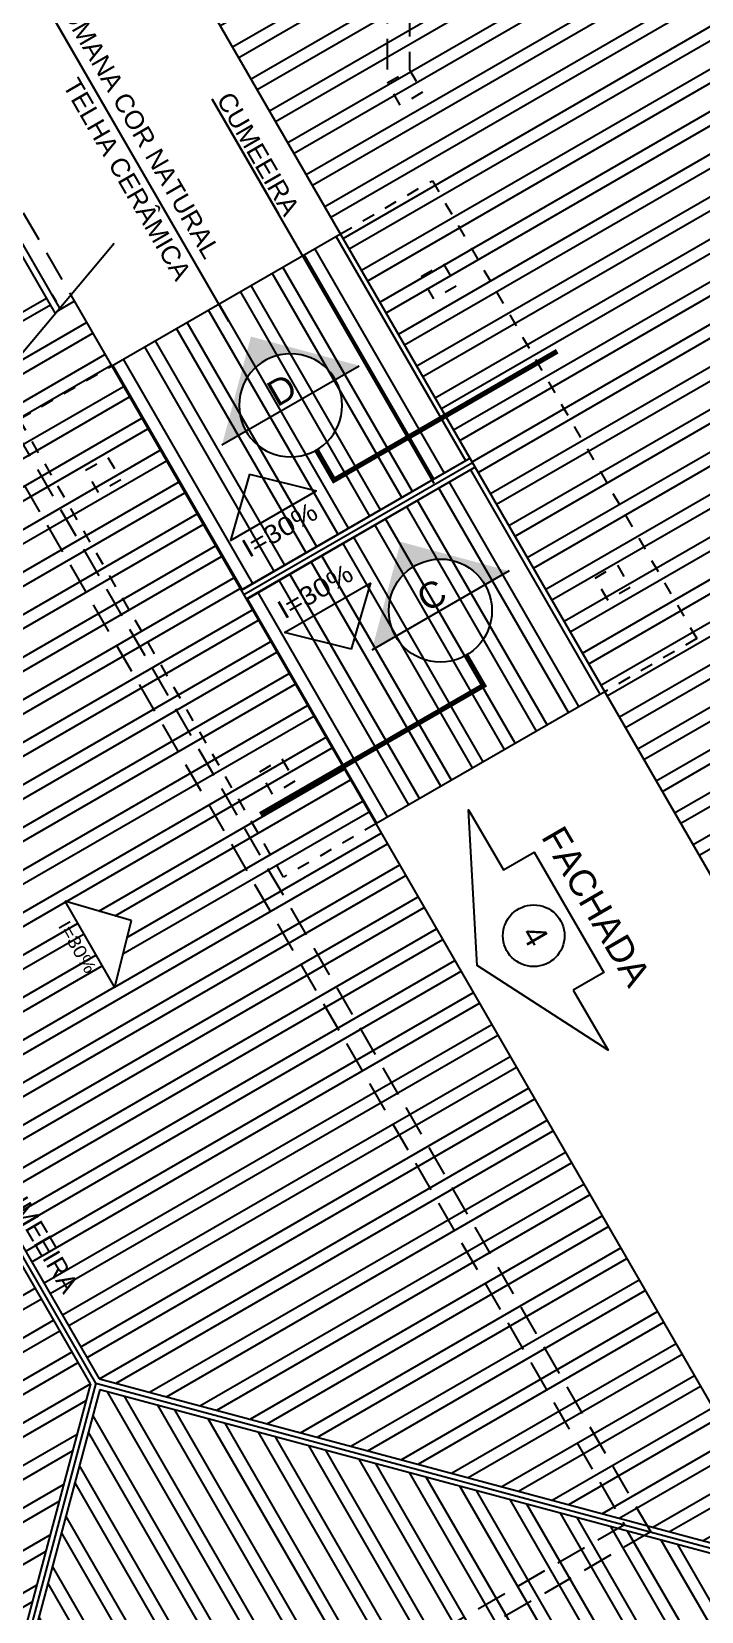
# Model space of a CAD drawing. Extents: x 249 to 354, y 55 to 132.
# Drawn here: x 305.47 to 310.67, y 67.77 to 80.03 of the extents above; entities that cross this region are included whole.
import ezdxf
from ezdxf.enums import TextEntityAlignment as Align

# ---------------------------------------------------------------- set-up
doc = ezdxf.new("R2010")
doc.units = 0
doc.header["$LTSCALE"] = 0.005
for name, pattern in [('CONTINU', [0]), ('DASHDOT', [25.4, 12.7, -6.35, 0, -6.35]), ('HIDDEN', [9.525, 6.35, -3.175])]:
    doc.linetypes.add(name, pattern=pattern)
doc.layers.get('0').update_dxf_attribs({"linetype": 'CONTINUOUS'})
for name, color, linetype in [('01', 1, 'CONTINUOUS'), ('02', 2, 'CONTINUOUS'), ('A-CONST', 2, 'DASHDOT'), ('A-PISOS-NIVEL', 1, 'CONTINUOUS'), ('A-PROJCOBERTURA', 7, 'HIDDEN'), ('A-REVESTIMENTO', 8, 'CONTINUOUS'), ('ARQ-MOB-VISTA', 1, 'CONTINU'), ('ARQ-SMB-1_100', 1, 'CONTINUOUS'), ('ARQ-TXT-1_050', 2, 'CONTINUOUS'), ('ARQ-TXT-1_075', 2, 'CONTINUOUS'), ('ARQ-TXT-1_100', 2, 'CONTINUOUS')]:
    doc.layers.add(name, color=color, linetype=linetype)
doc.styles.add('A20', font='arial.ttf', dxfattribs={"height": 0.2})
doc.styles.add('A26', font='arial.ttf', dxfattribs={"height": 0.26})
doc.styles.add('ESC-50-A20', font='arial.ttf', dxfattribs={"height": 0.1})
doc.styles.add('FNDE Texto Cota 0025', font='verdana.ttf', dxfattribs={"height": 0.04})
doc.dimstyles.new('FNDE 1-0025', dxfattribs={"dimscale": 5, "dimtxt": 0.04, "dimasz": 0.01, "dimexe": 0.15, "dimexo": 0.15, "dimgap": 0.005, "dimtad": 1, "dimzin": 1, "dimdsep": 46, "dimtxsty": 'FNDE Texto Cota 0025', "dimblk": 'tic', "dimcen": 0.015, "dimdle": 0.15, "dimse1": 1, "dimse2": 1, "dimclrd": 251, "dimclre": 251, "dimclrt": 256, "dimaunit": 1, "dimadec": 3, "dimazin": 0, "dimtfac": 1, "dimtix": 1, "dimtmove": 2, "dimatfit": 3, "dimfxl": 0.15, "dimtvp": 1, "dimtolj": 1, "dimtzin": 0, "dimarcsym": 0})

# ---------------------------------------------------------------- blocks, each defined once
blk = doc.blocks.new('FNDE-Ind Corte-1_100')
blk.add_hatch(color=251).paths.add_polyline_path([(241.999, -2.386), (242.214, -2.386, -1), (243.014, -2.386), (243.229, -2.386), (242.614, -1.77)])
at = {"color": 251, "linetype": 'Continuous'}
blk.add_line((243.229, -2.386), (241.999, -2.386), dxfattribs=at)
blk.add_circle((242.614, -2.386), 0.4, dxfattribs=at)
blk = doc.blocks.new('tic')
at = {"color": 251}
for p, q in [((-1, 0), (1, 0)), ((0, -1), (0, 1))]:
    blk.add_line(p, q, dxfattribs=at)
blk.add_line((-0.6, -0.6), (0.6, 0.6))

msp = doc.modelspace()

# ---------------------------------------------------------------- hatches: boundary and pattern name
at = {"layer": '01'}
h = msp.add_hatch(dxfattribs=at)
h.set_pattern_fill('ANSI32', color=256, scale=0.03, angle=165)
h.set_pattern_definition([(210, (381.86902, -161.0893), (0.142875, -0.24746676), []), (210, (381.7389, -161.05445), (0.142875, -0.24746676), [])])
h.paths.add_polyline_path([(313.9, 77.418), (312.033, 80.652), (306.604, 80.652), (311.185, 72.717)])
h.paths.add_polyline_path([(310.757, 77.673), (310.886, 78.193), (311.271, 77.525)])
at = {"layer": 'A-PISOS-NIVEL'}
h = msp.add_hatch(dxfattribs=at)
h.set_pattern_fill('ANSI32', color=256, scale=0.03, angle=165, style=0)
h.set_pattern_definition([(210, (137.56273, 99.5827), (0.142875, -0.24746677), []), (210, (137.43262, 99.61757), (0.142875, -0.24746677), [])])
h.paths.add_polyline_path([(305.925, 76.528), (305.875, 76.615), (305.961, 76.665), (306.011, 76.578)], flags=16)
h.paths.add_polyline_path([(302.98, 74.649), (302.947, 74.63), (300.234, 71.386), (304.464, 64.059), (305.932, 69.537)])
h.paths.add_polyline_path([(302.957, 71.678), (303.343, 71.01), (302.829, 71.158)])
h.paths.add_polyline_path([(305.778, 77.982), (303.731, 75.541), (303.841, 74.937), (303.091, 75.291), (303.031, 75.256), (303.179, 74.907), (303.028, 74.726), (306.001, 69.577), (311.479, 68.109)])
h.paths.add_polyline_path([(305.732, 73.28), (306.246, 73.131), (306.117, 72.612)])
h = msp.add_hatch(dxfattribs=at)
h.set_pattern_fill('ANSI32', color=256, scale=0.03, angle=75, style=0)
h.set_pattern_definition([(120, (137.56273, 99.5827), (-0.24746677, -0.142875), []), (120, (137.5976, 99.71282), (-0.24746677, -0.142875), [])])
h.paths.add_polyline_path([(306.003, 69.493), (304.541, 64.038), (311.458, 68.032)])
h.paths.add_polyline_path([(306.9, 67.085), (307.568, 67.471), (307.419, 66.957)])
at = {"layer": 'A-REVESTIMENTO'}
h = msp.add_hatch(dxfattribs=at)
h.set_pattern_fill('ANSI32', color=251, scale=0.03, angle=75)
h.set_pattern_definition([(120, (84.715, 34.55552), (-0.24746676, -0.142875), []), (120, (84.74986, 34.68563), (-0.24746676, -0.142875), [])])
edge = h.paths.add_edge_path()
edge.add_line((306.096, 77.432), (307.871, 78.457))
edge.add_line((307.871, 78.457), (308.876, 76.716))
edge.add_line((308.876, 76.716), (307.1, 75.692))
edge.add_line((307.1, 75.692), (306.096, 77.432))
h = msp.add_hatch(dxfattribs=at)
h.set_pattern_fill('ANSI32', color=251, scale=0.03, angle=75)
h.set_pattern_definition([(120, (85.75933, 32.74514), (-0.24746676, -0.142875), []), (120, (85.7942, 32.87526), (-0.24746676, -0.142875), [])])
edge = h.paths.add_edge_path()
edge.add_line((307.14, 75.622), (308.915, 76.647))
edge.add_line((308.915, 76.647), (309.92, 74.906))
edge.add_line((309.92, 74.906), (308.145, 73.882))
edge.add_line((308.145, 73.882), (307.14, 75.622))

# ---------------------------------------------------------------- linework, layer by layer
at = {"layer": '01'}
for p, q in [((308.876, 76.716), (307.101, 75.691)), ((308.896, 76.682), (307.121, 75.657)), ((308.916, 76.647), (307.141, 75.622))]:
    msp.add_line(p, q, dxfattribs=at)
for points in [[(306.096, 77.432), (307.871, 78.457)], [(309.921, 74.906), (308.146, 73.881)]]:
    msp.add_lwpolyline(points, dxfattribs=at)
at = {"layer": '02'}
for p, q in [((305.732, 73.28), (306.117, 72.612)), ((306.246, 73.131), (305.732, 73.28)), ((306.246, 73.131), (306.117, 72.612))]:
    msp.add_line(p, q, dxfattribs=at)
at = {"layer": 'A-CONST'}
for points in [[(308.407, 79.728), (308.507, 79.555), (308.334, 79.455), (308.234, 79.628)], [(308.407, 79.728), (308.507, 79.555), (308.334, 79.455), (308.234, 79.628)], [(308.407, 79.728), (308.507, 79.555), (308.334, 79.455), (308.234, 79.628)], [(308.669, 78.225), (308.769, 78.052), (308.596, 77.952), (308.496, 78.125)], [(306.067, 76.723), (306.167, 76.55), (305.994, 76.45), (305.894, 76.623)], [(310.019, 75.887), (310.119, 75.714), (309.946, 75.614), (309.846, 75.787)], [(307.417, 74.385), (307.517, 74.211), (307.344, 74.111), (307.244, 74.285)]]:
    msp.add_lwpolyline(points, close=True, dxfattribs=at)
for points in [[(307.871, 78.457), (308.584, 78.869), (310.634, 75.318), (309.921, 74.906)], [(308.146, 73.881), (307.429, 73.468), (305.379, 77.019), (306.096, 77.432)]]:
    msp.add_lwpolyline(points, dxfattribs=at)
at = {"layer": 'A-PISOS-NIVEL', "color": 2}
for p, q in [((311.208, 72.677), (306.581, 80.692)), ((305.33, 77.808), (305.59, 77.958)), ((305.634, 77.983), (305.664, 77.931)), ((305.36, 77.756), (305.62, 77.906)), ((305.932, 69.537), (302.966, 74.674)), ((305.974, 69.542), (303, 74.694)), ((306.001, 69.577), (303.028, 74.726)), ((305.932, 69.537), (304.464, 64.059)), ((305.974, 69.542), (304.492, 64.01)), ((306.003, 69.493), (304.541, 64.038)), ((305.974, 69.542), (311.507, 68.06)), ((306.001, 69.577), (311.479, 68.109)), ((306.003, 69.493), (311.458, 68.032))]:
    msp.add_line(p, q, dxfattribs=at)
at = {"layer": 'A-PISOS-NIVEL'}
for p, q in [((308.876, 76.716), (307.1, 75.692)), ((308.896, 76.682), (307.12, 75.657)), ((308.916, 76.647), (307.14, 75.623))]:
    msp.add_line(p, q, dxfattribs=at)
at = {"layer": 'A-PISOS-NIVEL', "color": 2}
msp.add_lwpolyline([(305.778, 77.982), (311.507, 68.06), (304.492, 64.01), (300.234, 71.386)], dxfattribs=at)
at = {"layer": 'A-PROJCOBERTURA', "ltscale": 7.5}
for p, q in [((308.234, 81.755), (308.234, 79.628)), ((308.407, 81.655), (308.407, 79.728))]:
    msp.add_line(p, q, dxfattribs=at)
for points in [[(300.234, 71.386), (295.717, 79.209), (302.732, 83.259), (305.778, 77.982)], [(305.163, 77.248), (310.277, 68.389), (304.821, 65.239), (300.848, 72.121)], [(305.06, 77.126), (310.073, 68.444), (304.876, 65.444), (300.951, 72.243)]]:
    msp.add_lwpolyline(points, dxfattribs=at)
at = {"layer": 'A-REVESTIMENTO'}
for p, q in [((307.166, 76.592), (307.017, 76.078)), ((307.166, 76.592), (307.685, 76.463)), ((307.017, 76.078), (307.685, 76.463)), ((307.437, 75.365), (308.105, 75.751)), ((307.957, 75.236), (308.105, 75.751)), ((307.957, 75.236), (307.437, 75.365))]:
    msp.add_line(p, q, dxfattribs=at)
at = {"layer": 'ARQ-MOB-VISTA'}
for p, q in [((305.659, 77.84), (304.098, 80.543)), ((305.693, 77.88), (304.132, 80.584))]:
    msp.add_line(p, q, dxfattribs=at)
at = {"layer": 'ARQ-SMB-1_100', "color": 1}
msp.add_lwpolyline([(299.71, 70.76), (303.179, 74.907), (302.997, 75.335), (303.841, 74.937), (303.731, 75.541), (306.115, 78.384)], dxfattribs=at)
at = {"layer": 'ARQ-SMB-1_100', "color": 251, "linetype": 'DASHDOT', "ltscale": 0.1}
for points in [[(307.684, 76.781, 0.04, 0.04, 0), (307.82, 76.546, 0.04, 0.04, 0), (309.552, 77.546, 0, 0, 0)], [(308.845, 75.188, 0.04, 0.04, 0), (308.981, 74.954, 0.04, 0.04, 0), (307.249, 73.954, 0, 0, 0)]]:
    msp.add_lwpolyline(points, format="xyseb", dxfattribs=at)
at = {"layer": 'ARQ-SMB-1_100'}
msp.add_lwpolyline([(309.676, 72.591), (309.947, 72.125), (308.932, 72.782), (308.865, 73.99), (309.136, 73.524), (309.373, 73.661), (309.914, 72.729), (309.676, 72.591)], dxfattribs=at)
at = {"layer": 'ARQ-SMB-1_100', "color": 2}
msp.add_circle((309.37, 73.013), 0.239, dxfattribs=at)

# ---------------------------------------------------------------- block references
at = {"layer": 'ARQ-SMB-1_100', "xscale": -1, "rotation": 30.00000000001085}
msp.add_blockref('FNDE-Ind Corte-1_100', (516.401, 200.5), dxfattribs=at)
at = {"layer": 'ARQ-SMB-1_100', "rotation": 29.99999559867098}
msp.add_blockref('FNDE-Ind Corte-1_100', (97.343, -43.706), dxfattribs=at)

# ---------------------------------------------------------------- texts
at = {"layer": 'A-PISOS-NIVEL', "color": 2, "style": 'A26', "text_generation_flag": 6, "width": 1.1}
msp.add_text('I=30%%%', height=0.1, rotation=120, dxfattribs=at).set_placement((305.677, 73.091))
at = {"layer": 'A-REVESTIMENTO', "style": 'ESC-50-A20', "text_generation_flag": 6, "width": 1.1}
for p in [(307.161, 75.941), (307.436, 75.464)]:
    msp.add_text('I=30%%%', height=0.144, rotation=210, dxfattribs=at).set_placement(p)
at = {"layer": 'ARQ-TXT-1_050', "insert": (309.338, 74.336), "char_height": 0.2048, "attachment_point": 1, "rotation": 300.1137, "style": 'ESC-50-A20'}
msp.add_mtext_dynamic_manual_height_columns('\\pi0.52273;FACHADA  ', width=2.38952, gutter_width=1, heights=[0], dxfattribs=at)
at = {"layer": 'ARQ-TXT-1_050', "insert": (309.424, 73.12), "char_height": 0.18, "width": 0.12938, "attachment_point": 1, "rotation": 300.1137, "style": 'A20'}
msp.add_mtext('4', dxfattribs=at)
at = {"layer": 'ARQ-TXT-1_075', "style": 'ESC-50-A20'}
for s, rotation, p in [('ROMANA COR NATURAL ', 300, (305.629, 80.311)), ('TELHA CERÂMICA', 300, (305.712, 79.61)), ('CUMEEIRA', 300.3742, (305.186, 71.142))]:
    msp.add_text(s, height=0.144, rotation=rotation, dxfattribs=at).set_placement(p)
msp.add_text('CUMEEIRA', height=0.144, rotation=300, dxfattribs=at).set_placement((306.967, 79.537), align=Align.MIDDLE_LEFT)
at = {"layer": 'ARQ-TXT-1_100', "char_height": 0.2, "width": 8.52818, "attachment_point": 1, "rotation": 30, "style": 'ESC-50-A20'}
for s, insert in [('D', (307.279, 77.283)), ('C', (308.44, 75.691))]:
    msp.add_mtext(s, dxfattribs=dict(at, insert=insert))

# ---------------------------------------------------------------- leaders
at = {"layer": 'ARQ-SMB-1_100'}
for points in [[(307.004, 77.776), (305.523, 80.341), (306.739, 78.235)], [(308.597, 76.52), (306.876, 79.5), (307.389, 78.611)]]:
    msp.add_leader(points, dimstyle='FNDE 1-0025', override={"dimtad": 0, "dimfxl": 0.025, "dimarcsym": 1}, dxfattribs=at)

doc.saveas('drawing.dxf')
